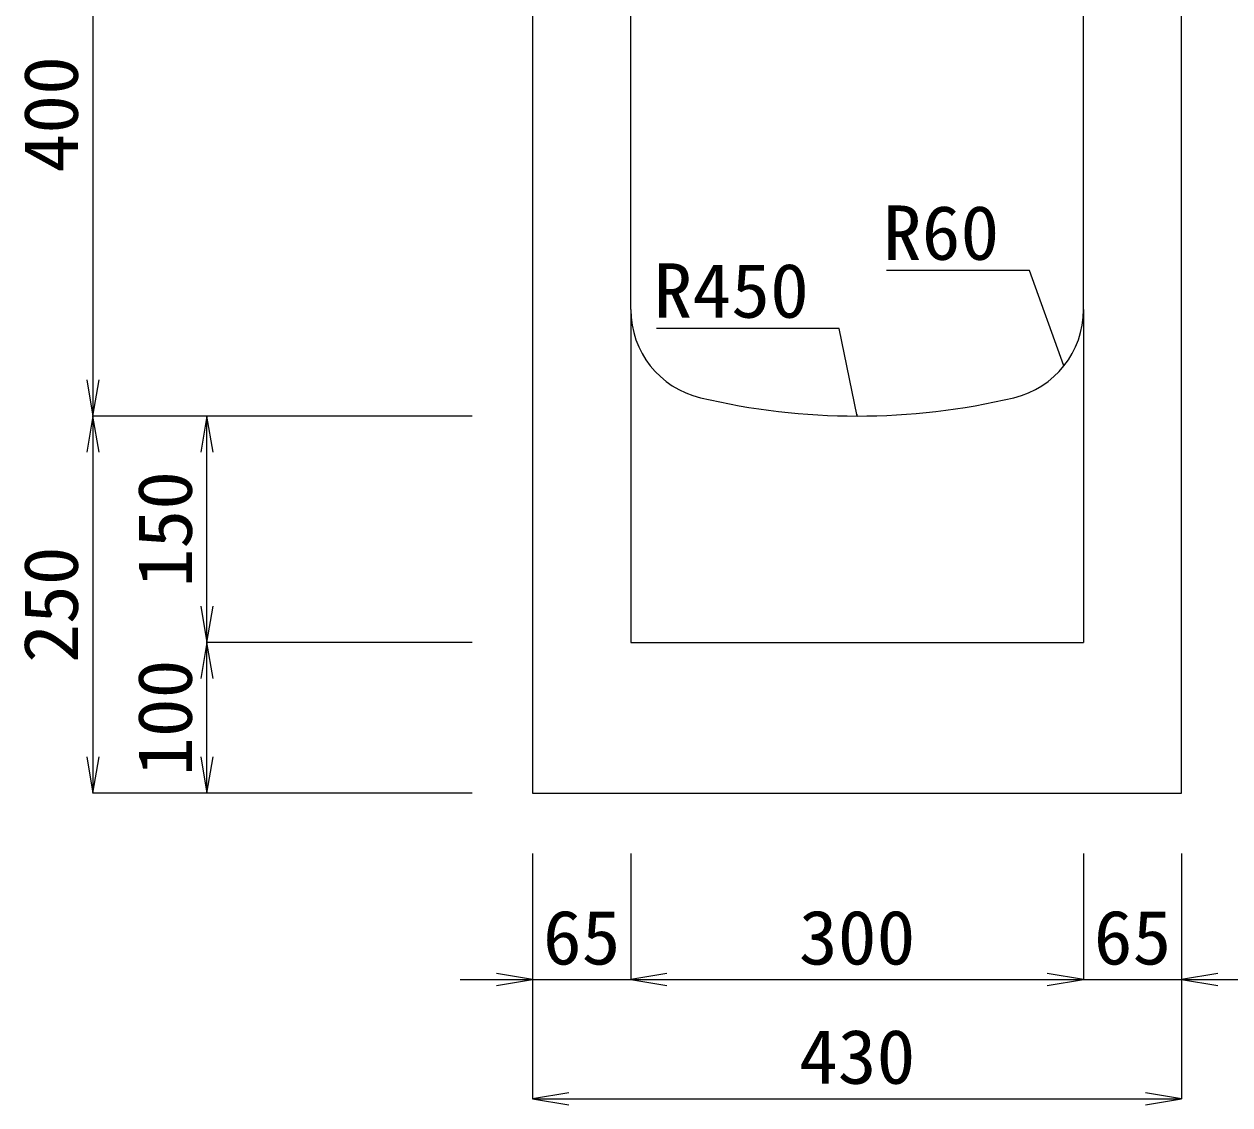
# Model space of a CAD drawing. Units: millimetres at full size; some dimension numbers follow another scale. Extents: x -734 to 58102, y 49499 to 87169.
# Drawn here: x 11947 to 12746, y 76719 to 77435 of the extents above; entities that cross this region are included whole.
import ezdxf
from ezdxf.enums import TextEntityAlignment as Align

# ---------------------------------------------------------------- set-up
doc = ezdxf.new("R2010")
doc.units = ezdxf.units.MM
doc.header["$LTSCALE"] = 50
for name, color, linetype, lineweight in [('寸法線', 7, 'Continuous', 13), ('引出線', 4, 'Continuous', 13), ('本体', 2, 'Continuous', 20)]:
    doc.layers.add(name, color=color, linetype=linetype, lineweight=lineweight)
doc.styles.add('ＭＳ 明朝', font='')
doc.styles.get('ＭＳ 明朝').set_extended_font_data('MS Mincho')

# ---------------------------------------------------------------- blocks, each defined once
blk = doc.blocks.new('open_arrow')
at = {"color": 0, "linetype": 'Continuous', "lineweight": -2}
blk.add_lwpolyline([(7.5, 1.25), (0, 0), (7.5, -1.25)], dxfattribs=at)

msp = doc.modelspace()

# ---------------------------------------------------------------- linework, layer by layer
at = {"layer": '寸法線'}
for p, q in [((11992.27, 77575.27), (11992.27, 77175.27)), ((11992.27, 77175.27), (11992.27, 76925.27)), ((12243.63, 77175.27), (11992.27, 77175.27)), ((12243.63, 77175.27), (11992.27, 77175.27)), ((12067.81, 77025.27), (12067.81, 77175.27)), ((12243.63, 77175.27), (12067.81, 77175.27)), ((12243.63, 77025.27), (12067.81, 77025.27)), ((12067.81, 76925.27), (12067.81, 77025.27)), ((12243.63, 77025.27), (12067.81, 77025.27)), ((12243.63, 76925.27), (11992.27, 76925.27)), ((12243.63, 76925.27), (12067.81, 76925.27)), ((12283.63, 76885.27), (12283.63, 76801.73)), ((12283.63, 76885.27), (12283.63, 76722.68)), ((12348.63, 76885.27), (12348.63, 76801.73)), ((12348.63, 76885.27), (12348.63, 76801.73)), ((12648.63, 76885.27), (12648.63, 76801.73)), ((12648.63, 76885.27), (12648.63, 76801.73)), ((12713.63, 76885.27), (12713.63, 76801.73)), ((12713.63, 76885.27), (12713.63, 76722.68)), ((12235.63, 76801.73), (12396.63, 76801.73)), ((12348.63, 76801.73), (12648.63, 76801.73)), ((12600.63, 76801.73), (12761.63, 76801.73)), ((12283.63, 76722.68), (12713.63, 76722.68))]:
    msp.add_line(p, q, dxfattribs=at)
at = {"layer": '引出線'}
for points in [[(12635.69, 77208.59), (12612.84, 77271.62), (12518.17, 77271.62)], [(12498.63, 77175.27), (12486.68, 77233.27), (12365.67, 77233.27)]]:
    msp.add_lwpolyline(points, dxfattribs=at)
at = {"layer": '本体'}
for p, q in [((12283.63, 77575.27), (12283.63, 76925.27)), ((12348.63, 77245.8), (12348.63, 77575.27)), ((12648.63, 77245.8), (12648.63, 77575.27)), ((12713.63, 76925.27), (12713.63, 77575.27)), ((12348.63, 77245.8), (12348.63, 77025.27)), ((12648.63, 77245.8), (12648.63, 77025.27)), ((12348.63, 77025.27), (12648.63, 77025.27)), ((12283.63, 76925.27), (12713.63, 76925.27)), ((12283.63, 76925.27), (12713.63, 76925.27))]:
    msp.add_line(p, q, dxfattribs=at)
for centre, radius, start, end in [((12408.63, 77245.8), 60, 180, 256.65785), ((12588.63, 77245.8), 60, 283.34237, 0), ((12498.63, 77625.27), 450, 256.65777, 283.34225)]:
    msp.add_arc(centre, radius, start, end, dxfattribs=at)

# ---------------------------------------------------------------- block references
at = {"layer": '寸法線', "xscale": 3.2, "yscale": 3.2}
for p, rotation in [((11992.27, 77175.27), 90), ((11992.27, 77175.27), 270), ((12067.81, 77175.27), 270), ((12067.81, 77025.27), 90), ((12067.81, 77025.27), 270), ((11992.27, 76925.27), 90), ((12067.81, 76925.27), 90), ((12283.63, 76801.73), 180), ((12648.63, 76801.73), 180), ((12648.63, 76801.73), 180), ((12713.63, 76722.68), 180)]:
    msp.add_blockref('open_arrow', p, dxfattribs=dict(at, rotation=rotation))
for p in [(12348.63, 76801.73), (12348.63, 76801.73), (12713.63, 76801.73), (12283.63, 76722.68)]:
    msp.add_blockref('open_arrow', p, dxfattribs=at)
at = {"layer": '引出線', "xscale": 0.16, "yscale": 0.16}
for p, rotation in [((12635.69, 77208.59), 109.9), ((12498.63, 77175.27), 101.6)]:
    msp.add_blockref('open_arrow', p, dxfattribs=dict(at, rotation=rotation))

# ---------------------------------------------------------------- texts
at = {"layer": '寸法線', "style": 'ＭＳ 明朝', "width": 1.05}
for s, p in [('400', (11964.27, 77375.27)), ('150', (12039.81, 77100.27)), ('250', (11964.27, 77050.27)), ('100', (12039.81, 76975.27))]:
    msp.add_text(s, height=36.03, rotation=90, dxfattribs=at).set_placement(p, align=Align.MIDDLE_CENTER)
for s, p in [('65', (12316.13, 76829.73)), ('300', (12498.63, 76829.73)), ('65', (12681.13, 76829.73)), ('430', (12498.63, 76750.68))]:
    msp.add_text(s, height=36.03, dxfattribs=at).set_placement(p, align=Align.MIDDLE_CENTER)
at = {"layer": '引出線', "style": 'ＭＳ 明朝', "width": 1.05}
for s, p in [('R60', (12592.84, 77314.82)), ('R450', (12466.68, 77276.47))]:
    msp.add_text(s, height=36.03, dxfattribs=at).set_placement(p, align=Align.TOP_RIGHT)

doc.saveas('drawing.dxf')
